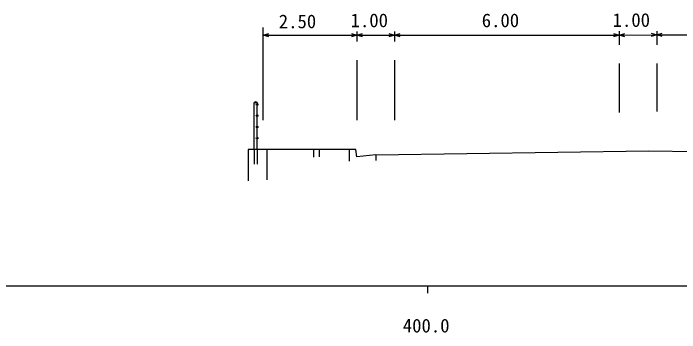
# Model space of a CAD drawing. Units: millimetres, scale not verified. Extents: x 40000 to 680000, y 20000 to 380000.
# Drawn here: x 412740 to 501665, y 198715 to 241421 of the extents above; entities that cross this region are included whole.
import ezdxf
from ezdxf.enums import TextEntityAlignment as Align

# ---------------------------------------------------------------- set-up
doc = ezdxf.new("R2010")
doc.units = ezdxf.units.MM
doc.header["$LTSCALE"] = 1000
doc.layers.add('M-BGD', color=7, linetype='Continuous', lineweight=25)
doc.layers.add('M-TTL-BAND', color=7, linetype='Continuous', lineweight=25)
doc.styles.add('ＭＳ ゴシック', font='')
doc.styles.get('ＭＳ ゴシック').set_extended_font_data('MS Gothic')

msp = doc.modelspace()

# ---------------------------------------------------------------- linework, layer by layer
at = {"layer": 'M-BGD'}
for p, q in [((446099, 227140), (446099, 239507)), ((446099, 238507), (446849, 238720)), ((446849, 238291), (446099, 238507)), ((446099, 238507), (458599, 238507)), ((457849, 238722), (458599, 238507)), ((458599, 238507), (457849, 238293)), ((458599, 239007), (458599, 237642)), ((458599, 238507), (459349, 238720)), ((459349, 238291), (458599, 238507)), ((458599, 238507), (463599, 238507)), ((462849, 238722), (463599, 238507)), ((463599, 238507), (462849, 238293)), ((463599, 239007), (463599, 237642)), ((463599, 238507), (464349, 238720)), ((464349, 238291), (463599, 238507)), ((463599, 238507), (493599, 238507)), ((492849, 238722), (493599, 238507)), ((493599, 238507), (492849, 238293)), ((493599, 239052), (493599, 237223)), ((493599, 238507), (494349, 238720)), ((493599, 238507), (498599, 238549)), ((494349, 238291), (493599, 238507)), ((497849, 238765), (498599, 238549)), ((498599, 238549), (497849, 238336)), ((498599, 239052), (498599, 237223)), ((498599, 238549), (499349, 238763)), ((499349, 238334), (498599, 238549)), ((498599, 238549), (528599, 238549)), ((458599, 235142), (458599, 227140)), ((463599, 235142), (463599, 227140)), ((493599, 234723), (493599, 228137)), ((498599, 234723), (498599, 228295)), ((444892, 223230), (444892, 229505)), ((444892, 229505), (445274, 229505)), ((445274, 229480), (444892, 229480)), ((445274, 229505), (445274, 229336)), ((445274, 227836), (445274, 229123)), ((445274, 226339), (445274, 227623)), ((445274, 224836), (445274, 226123)), ((445274, 223230), (445274, 224623)), ((458440, 223230), (444099, 223230)), ((444099, 223230), (444099, 219014)), ((444892, 223230), (444892, 221230)), ((445274, 223230), (445274, 221230)), ((446599, 219174), (446599, 223230)), ((452849, 222190), (452849, 223230)), ((453599, 222220), (453599, 223230)), ((457599, 221660), (457599, 223247)), ((458599, 222227), (458440, 223230)), ((461099, 222477), (458599, 222227)), ((461099, 222477), (497552, 223017)), ((461099, 222477), (461099, 221732)), ((497552, 223017), (528599, 222588))]:
    msp.add_line(p, q, dxfattribs=at)
for centre in [(445274, 229230), (445274, 227730), (445274, 226230), (445274, 224730)]:
    msp.add_circle(centre, 106, dxfattribs=at)
msp.add_arc((445083, 229211), 350, 56.97534, 123.02466, dxfattribs=at)
at = {"layer": 'M-TTL-BAND'}
for p, q in [((40000, 205000), (579000, 205000)), ((468000, 205000), (468000, 204000))]:
    msp.add_line(p, q, dxfattribs=at)

# ---------------------------------------------------------------- texts
at = {"layer": 'M-BGD', "style": 'ＭＳ ゴシック'}
for s, p in [('2.50', (448172, 238867)), ('1.00', (457755, 239007)), ('6.00', (475255, 239007)), ('1.00', (492722, 239052))]:
    msp.add_text(s, height=1833, rotation=0.1, dxfattribs=at).set_placement(p, align=Align.BOTTOM_LEFT)
at = {"layer": 'M-TTL-BAND', "style": 'ＭＳ ゴシック'}
msp.add_text('400.0', height=1833, dxfattribs=at).set_placement((464719, 198195), align=Align.BOTTOM_LEFT)

doc.saveas('drawing.dxf')
